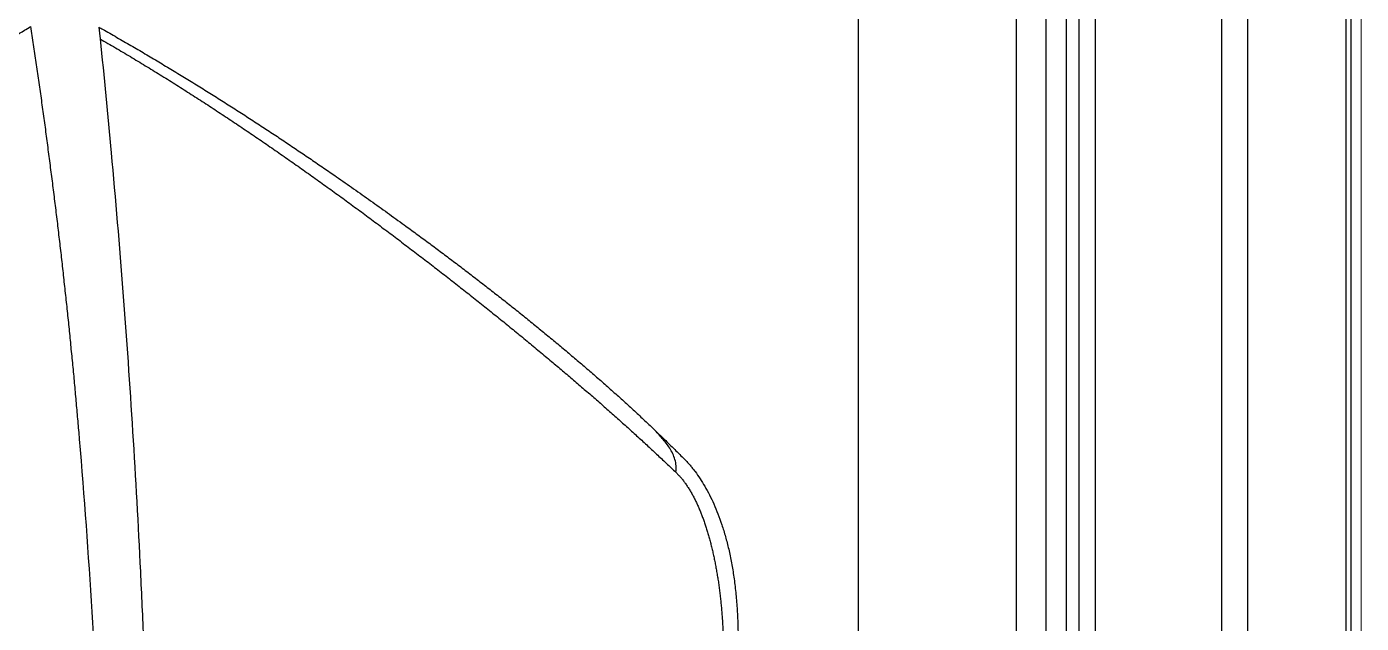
# Model space of a CAD drawing. Header units: inches. Extents: x 0 to 84, y -22 to 124.
# Drawn here: x 73.2 to 84.08, y 46.77 to 51.63 of the extents above; entities that cross this region are included whole.
import ezdxf

# ---------------------------------------------------------------- set-up
doc = ezdxf.new("R2010")
doc.units = ezdxf.units.IN
doc.header["$MEASUREMENT"] = 0
doc.layers.add('1', color=4, linetype='Continuous')

# ---------------------------------------------------------------- blocks, each defined once
blk = doc.blocks.new('2020 RELAY')
at = {"layer": '1', "linetype": 'Continuous', "lineweight": 18}
blk.add_line((84.082, 78.2), (84.082, 5.882), dxfattribs=at)
at = {"layer": '1', "color": 3, "linetype": 'Continuous', "lineweight": 25}
for p, q in [((82.941, 72.354), (82.941, 14.122)), ((83.156, 14.122), (83.156, 72.354)), ((83.957, 72.354), (83.957, 14.122)), ((83.997, 72.354), (83.997, 14.122)), ((81.779, 69.789), (81.779, 32.415)), ((81.915, 32.415), (81.915, 69.789)), ((81.271, 32.416), (81.271, 61.461)), ((81.51, 61.461), (81.51, 32.416)), ((81.677, 61.461), (81.677, 32.416)), ((79.981, 52.765), (79.981, 31.129)), ((75.727, 49.909), (75.726, 49.91))]:
    blk.add_line(p, q, dxfattribs=at)
at = {"layer": '1', "color": 3, "linetype": 'Continuous', "lineweight": 25, "flags": 128}
blk.add_lwpolyline([(73.79, 51.129), (73.795, 51.081), (73.8, 51.033)], dxfattribs=at)
at = {"layer": '1', "color": 3, "linetype": 'Continuous', "lineweight": 25}
for points, knots in [([(71.618, 50.163), (71.627, 50.168), (71.662, 50.189), (71.802, 50.274), (72.046, 50.419), (72.374, 50.617), (72.701, 50.813), (72.97, 50.975), (73.146, 51.081), (73.216, 51.123), (73.232, 51.133)], [0.0207473, 0.0207473, 0.0207473, 0.0207473, 0.0234375, 0.03125, 0.0625, 0.09375, 0.125, 0.15625, 0.171875, 0.1767283, 0.1767283, 0.1767283, 0.1767283]), ([(73.232, 51.133), (73.239, 51.084), (73.254, 50.987), (73.276, 50.841), (73.297, 50.696), (73.318, 50.55), (73.338, 50.404), (73.358, 50.258), (73.377, 50.112), (73.396, 49.966), (73.415, 49.82), (73.433, 49.674), (73.451, 49.528), (73.468, 49.382), (73.485, 49.236), (73.501, 49.089), (73.517, 48.943), (73.533, 48.796), (73.548, 48.65), (73.562, 48.503), (73.577, 48.357), (73.591, 48.21), (73.604, 48.064), (73.617, 47.917), (73.666, 47.351), (73.737, 46.363), (73.806, 44.954), (73.845, 43.544), (73.856, 42.132), (73.837, 40.722), (73.79, 39.311), (73.713, 37.902), (73.634, 36.862), (73.572, 36.189), (73.542, 35.883), (73.511, 35.577), (73.478, 35.27), (73.443, 34.965), (73.407, 34.659), (73.369, 34.353), (73.329, 34.048), (73.288, 33.743), (73.246, 33.438), (73.216, 33.235), (73.201, 33.134)], [0, 0, 0, 0, 0.008152, 0.016305, 0.024457, 0.032609, 0.040761, 0.048913, 0.057066, 0.065218, 0.07337, 0.081522, 0.089675, 0.097827, 0.105979, 0.114132, 0.122284, 0.130437, 0.138589, 0.146741, 0.154894, 0.163046, 0.171198, 0.17935, 0.187503, 0.265626, 0.343751, 0.421876, 0.5, 0.578124, 0.65625, 0.734374, 0.812498, 0.829543, 0.846589, 0.863635, 0.88068, 0.897726, 0.914772, 0.931818, 0.948864, 0.96591, 0.982955, 1, 1, 1, 1]), ([(73.8, 51.033), (73.831, 50.724), (73.898, 50.036), (74.02, 48.59), (74.103, 47.264), (74.145, 46.316), (74.153, 46.129)], [0.0114035, 0.0114035, 0.0114035, 0.0114035, 0.0625, 0.125, 0.25, 0.2809238, 0.2809238, 0.2809238, 0.2809238]), ([(73.8, 51.033), (73.82, 51.021), (73.862, 50.997), (73.924, 50.961), (73.985, 50.925), (74.046, 50.889), (74.107, 50.852), (74.168, 50.815), (74.229, 50.778), (74.289, 50.741), (74.349, 50.704), (74.409, 50.666), (74.469, 50.628), (74.528, 50.591), (74.588, 50.552), (74.647, 50.514), (74.706, 50.476), (74.764, 50.437), (74.823, 50.399), (74.881, 50.36), (74.94, 50.321), (74.997, 50.282), (75.055, 50.243), (75.113, 50.204), (75.17, 50.164), (75.228, 50.125), (75.285, 50.085), (75.342, 50.045), (75.399, 50.005), (75.455, 49.965), (75.512, 49.925), (75.568, 49.885), (75.624, 49.845), (75.68, 49.805), (75.736, 49.764), (75.792, 49.724), (75.847, 49.683), (75.902, 49.643), (75.958, 49.602), (76.013, 49.561), (76.068, 49.52), (76.122, 49.479), (76.177, 49.438), (76.231, 49.397), (76.285, 49.356), (76.339, 49.315), (76.393, 49.274), (76.447, 49.233), (76.5, 49.192), (76.554, 49.15), (76.607, 49.109), (76.66, 49.068), (76.713, 49.026), (76.765, 48.985), (76.818, 48.944), (76.87, 48.902), (76.922, 48.861), (76.974, 48.819), (77.025, 48.778), (77.077, 48.736), (77.128, 48.695), (77.179, 48.653), (77.23, 48.612), (77.28, 48.57), (77.33, 48.529), (77.38, 48.487), (77.43, 48.446), (77.493, 48.393), (77.57, 48.328), (77.659, 48.253), (77.747, 48.177), (77.835, 48.101), (77.921, 48.025), (78.007, 47.95), (78.091, 47.874), (78.174, 47.799), (78.256, 47.724), (78.336, 47.649), (78.416, 47.575), (78.468, 47.525), (78.494, 47.501)], [0, 0, 0, 0, 0.0113646, 0.0227291, 0.0340936, 0.0454579, 0.056822, 0.068186, 0.0795498, 0.0909133, 0.1022766, 0.1136397, 0.1250026, 0.1363654, 0.1477279, 0.1590903, 0.1704526, 0.1818148, 0.1931769, 0.2045391, 0.2159013, 0.2272637, 0.2386262, 0.249989, 0.2613521, 0.2727155, 0.2840791, 0.2954428, 0.3068067, 0.3181706, 0.3295346, 0.3408986, 0.3522626, 0.3636266, 0.3749905, 0.3863544, 0.3977181, 0.4090818, 0.4204455, 0.431809, 0.4431725, 0.4545359, 0.4658992, 0.4772625, 0.4886258, 0.4999892, 0.5113525, 0.5227158, 0.5340792, 0.5454425, 0.5568057, 0.568169, 0.5795321, 0.5908952, 0.6022582, 0.6136211, 0.624984, 0.6363468, 0.6477095, 0.6590723, 0.670435, 0.6817976, 0.6931604, 0.7045231, 0.7158859, 0.7272489, 0.738612, 0.7499753, 0.7708085, 0.7916423, 0.8124765, 0.8333108, 0.8541454, 0.8749801, 0.895815, 0.9166502, 0.937486, 0.9583226, 0.9791605, 1, 1, 1, 1]), ([(73.82, 51.112), (73.839, 51.101), (73.878, 51.079), (73.936, 51.046), (73.993, 51.013), (74.051, 50.98), (74.108, 50.946), (74.165, 50.913), (74.222, 50.879), (74.278, 50.846), (74.334, 50.812), (74.39, 50.778), (74.446, 50.744), (74.501, 50.711), (74.557, 50.677), (74.612, 50.642), (74.667, 50.608), (74.721, 50.574), (74.776, 50.54), (74.83, 50.505), (74.884, 50.471), (74.938, 50.436), (74.992, 50.402), (75.045, 50.367), (75.098, 50.332), (75.152, 50.297), (75.205, 50.263), (75.258, 50.228), (75.31, 50.193), (75.363, 50.157), (75.415, 50.122), (75.467, 50.087), (75.519, 50.052), (75.571, 50.016), (75.623, 49.981), (75.675, 49.945), (75.709, 49.922), (75.726, 49.91)], [0, 0, 0, 0, 0.028144, 0.056312, 0.084506, 0.112724, 0.140968, 0.169237, 0.19753, 0.225849, 0.254193, 0.282562, 0.310955, 0.339374, 0.367818, 0.396287, 0.424781, 0.453301, 0.481845, 0.510414, 0.539009, 0.567629, 0.596274, 0.624944, 0.65364, 0.682361, 0.711107, 0.739879, 0.768677, 0.797501, 0.82635, 0.855226, 0.884128, 0.913056, 0.942011, 0.970992, 1, 1, 1, 1]), ([(75.727, 49.909), (75.75, 49.893), (75.797, 49.861), (75.866, 49.812), (75.936, 49.763), (76.005, 49.714), (76.074, 49.665), (76.142, 49.616), (76.211, 49.566), (76.289, 49.51), (76.377, 49.445), (76.475, 49.374), (76.572, 49.301), (76.668, 49.229), (76.765, 49.156), (76.861, 49.082), (76.956, 49.008), (77.051, 48.934), (77.146, 48.86), (77.24, 48.785), (77.333, 48.709), (77.426, 48.633), (77.519, 48.557), (77.61, 48.48), (77.701, 48.403), (77.792, 48.326), (77.881, 48.248), (77.97, 48.169), (78.058, 48.091), (78.145, 48.011), (78.231, 47.931), (78.287, 47.878), (78.315, 47.851)], [0, 0, 0, 0, 0.024188, 0.048407, 0.072656, 0.096937, 0.121249, 0.145592, 0.169968, 0.194375, 0.229628, 0.265005, 0.300507, 0.336135, 0.37189, 0.407772, 0.443783, 0.479923, 0.516192, 0.552593, 0.589125, 0.625791, 0.662591, 0.699526, 0.736598, 0.773808, 0.811155, 0.848642, 0.886268, 0.924036, 0.961946, 1, 1, 1, 1]), ([(78.315, 47.851), (78.33, 47.838), (78.358, 47.81), (78.4, 47.769), (78.442, 47.728), (78.484, 47.687), (78.525, 47.646), (78.552, 47.619), (78.566, 47.605)], [0, 0, 0, 0, 0.16603, 0.332313, 0.49885, 0.665643, 0.832692, 1, 1, 1, 1]), ([(78.494, 47.501), (78.496, 47.518), (78.497, 47.554), (78.488, 47.605), (78.469, 47.653), (78.436, 47.712), (78.384, 47.778), (78.338, 47.827), (78.315, 47.851)], [0, 0, 0, 0, 0.125, 0.25, 0.375, 0.5, 0.75, 1, 1, 1, 1]), ([(78.566, 47.605), (78.57, 47.601), (78.577, 47.593), (78.588, 47.582), (78.599, 47.57), (78.609, 47.558), (78.62, 47.545), (78.63, 47.533), (78.64, 47.52), (78.661, 47.493), (78.691, 47.45), (78.73, 47.387), (78.768, 47.318), (78.815, 47.219), (78.859, 47.105), (78.898, 46.978), (78.925, 46.874), (78.948, 46.764), (78.967, 46.647), (78.982, 46.523), (78.991, 46.423), (78.995, 46.35), (78.997, 46.307), (78.999, 46.263), (79, 46.218), (79.001, 46.173), (79.001, 46.144), (79.001, 46.129)], [0, 0, 0, 0, 0.015844, 0.031621, 0.047334, 0.062983, 0.078572, 0.094101, 0.109572, 0.124988, 0.187999, 0.249563, 0.313107, 0.374788, 0.499352, 0.562942, 0.624385, 0.687795, 0.749484, 0.812575, 0.874947, 0.895662, 0.91639, 0.93716, 0.958, 0.978938, 1, 1, 1, 1]), ([(78.494, 47.501), (78.497, 47.497), (78.503, 47.491), (78.513, 47.481), (78.522, 47.471), (78.532, 47.46), (78.541, 47.45), (78.55, 47.438), (78.559, 47.427), (78.568, 47.415), (78.577, 47.402), (78.585, 47.389), (78.594, 47.376), (78.602, 47.363), (78.611, 47.349), (78.619, 47.335), (78.627, 47.321), (78.635, 47.306), (78.643, 47.291), (78.648, 47.281), (78.651, 47.276)], [0, 0, 0, 0, 0.056519, 0.112903, 0.169155, 0.225281, 0.281284, 0.337169, 0.392941, 0.448602, 0.504158, 0.559612, 0.614967, 0.670228, 0.725398, 0.780481, 0.835479, 0.890396, 0.945235, 1, 1, 1, 1]), ([(78.651, 47.276), (78.653, 47.271), (78.657, 47.262), (78.664, 47.247), (78.671, 47.233), (78.678, 47.218), (78.684, 47.202), (78.691, 47.187), (78.697, 47.171), (78.703, 47.156), (78.709, 47.14), (78.715, 47.123), (78.721, 47.107), (78.727, 47.09), (78.733, 47.073), (78.739, 47.056), (78.744, 47.038), (78.75, 47.021), (78.755, 47.003), (78.76, 46.985), (78.765, 46.967), (78.77, 46.948), (78.775, 46.93), (78.78, 46.911), (78.785, 46.892), (78.789, 46.873), (78.794, 46.853), (78.798, 46.834), (78.803, 46.814), (78.807, 46.794), (78.811, 46.774), (78.815, 46.754), (78.819, 46.733), (78.822, 46.713), (78.826, 46.692), (78.83, 46.671), (78.833, 46.65), (78.836, 46.629), (78.84, 46.607), (78.843, 46.586), (78.846, 46.564), (78.849, 46.542), (78.851, 46.52), (78.854, 46.498), (78.857, 46.476), (78.859, 46.454), (78.861, 46.431), (78.863, 46.409), (78.866, 46.386), (78.868, 46.363), (78.869, 46.34), (78.871, 46.317), (78.873, 46.294), (78.874, 46.27), (78.876, 46.247), (78.877, 46.224), (78.878, 46.2), (78.879, 46.176), (78.88, 46.152), (78.88, 46.137), (78.881, 46.129)], [0, 0, 0, 0, 0.017409, 0.034799, 0.052169, 0.069521, 0.086855, 0.104172, 0.121473, 0.138758, 0.156028, 0.173285, 0.190527, 0.207757, 0.224974, 0.242179, 0.259374, 0.276558, 0.293732, 0.310897, 0.328054, 0.345202, 0.362343, 0.379478, 0.396607, 0.413731, 0.430851, 0.447967, 0.465081, 0.482194, 0.499305, 0.516417, 0.53353, 0.550645, 0.567762, 0.584884, 0.602011, 0.619143, 0.636283, 0.65343, 0.670587, 0.687754, 0.704932, 0.722124, 0.739328, 0.756549, 0.773785, 0.791039, 0.808312, 0.825606, 0.842922, 0.860261, 0.877624, 0.895014, 0.912433, 0.92988, 0.947359, 0.964871, 0.982417, 1, 1, 1, 1])]:
    blk.add_open_spline(points, degree=3, knots=knots, dxfattribs=at)
blk.add_open_spline([(73.79, 51.129), (73.8, 51.123), (73.81, 51.117), (73.82, 51.112)], degree=3, dxfattribs=at)

msp = doc.modelspace()

# ---------------------------------------------------------------- block references
msp.add_blockref('2020 RELAY', (0, 0.5))

doc.saveas('drawing.dxf')
